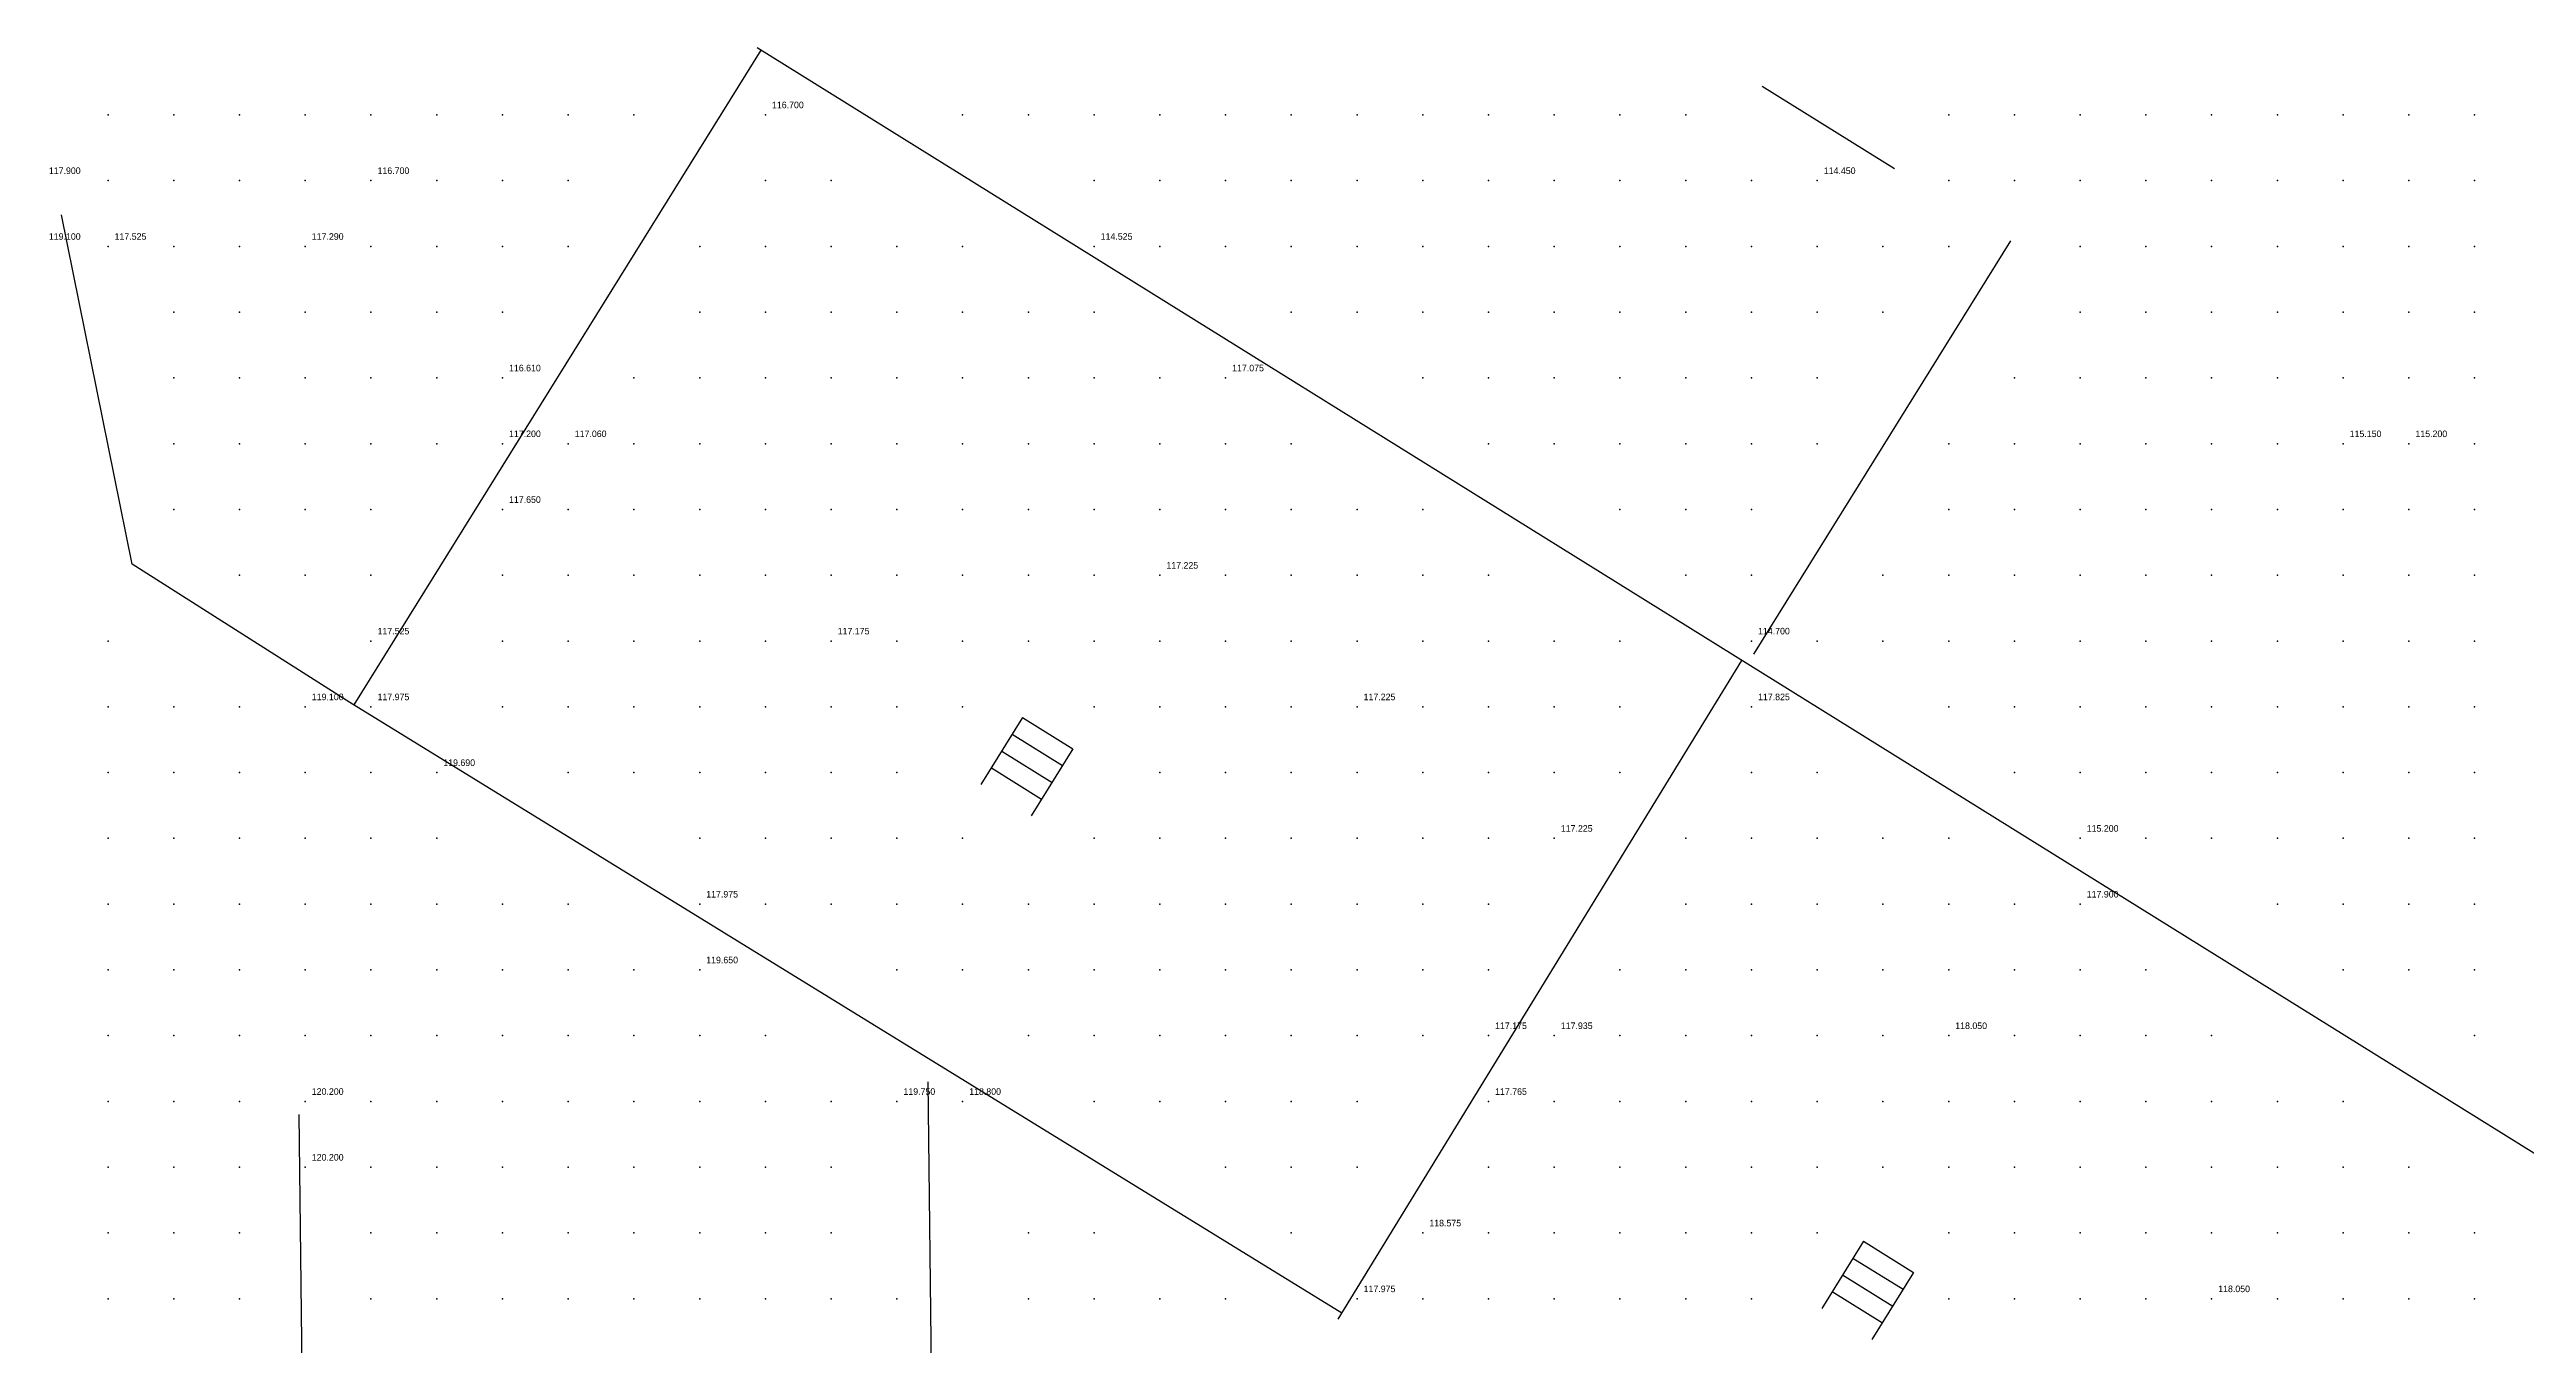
# Model space of a CAD drawing. Header units: metres. Extents: x 287878 to 288137, y 62805 to 63074.
# Drawn here: x 287997.11 to 288034.79, y 63028.29 to 63047.99 of the extents above; entities that cross this region are included whole.
import ezdxf

# ---------------------------------------------------------------- set-up
doc = ezdxf.new("R2010")
doc.units = ezdxf.units.M
for name, color, linetype in [('BARRIERS', 1, 'Continuous'), ('SURVEY_INTERP', 8, 'Continuous'), ('SURVEY_REAL', 3, 'Continuous')]:
    doc.layers.add(name, color=color, linetype=linetype)

msp = doc.modelspace()

# ---------------------------------------------------------------- linework, layer by layer
at = {"layer": 'BARRIERS'}
for p, q in [((288007.93, 63047.984), (288001.738, 63038.028)), ((288035.712, 63030.706), (288007.877, 63048.017)), ((288023.161, 63047.435), (288025.176, 63046.182)), ((287998.365, 63040.168), (287997.294, 63045.479)), ((288026.942, 63045.084), (288023.033, 63038.798)), ((288001.677, 63038.066), (287998.365, 63040.168)), ((288016.714, 63028.688), (288022.851, 63038.705)), ((288016.771, 63028.779), (288001.677, 63038.066)), ((288011.912, 63037.836), (288011.278, 63036.816)), ((288011.754, 63037.581), (288012.518, 63037.106)), ((288011.912, 63037.836), (288012.676, 63037.36)), ((288011.595, 63037.326), (288012.36, 63036.851)), ((288012.676, 63037.36), (288012.043, 63036.341)), ((288011.437, 63037.071), (288012.201, 63036.596)), ((288010.542, 63026.525), (288010.476, 63032.299)), ((288001.028, 63021.203), (288000.907, 63031.802)), ((288024.702, 63029.873), (288024.068, 63028.854)), ((288024.702, 63029.873), (288025.466, 63029.397)), ((288024.385, 63029.363), (288025.149, 63028.888)), ((288024.544, 63029.618), (288025.308, 63029.143)), ((288025.466, 63029.397), (288024.833, 63028.378)), ((288024.227, 63029.109), (288024.991, 63028.633))]:
    msp.add_line(p, q, dxfattribs=at)
at = {"layer": 'SURVEY_INTERP'}
for p in [(287998, 63047, 117.749), (287999, 63047, 117.605), (288000, 63047, 117.441), (288001, 63047, 117.238), (288002, 63047, 117.057), (288003, 63047, 117.117), (288004, 63047, 117.149), (288005, 63047, 117.052), (288006, 63047, 116.828), (288011, 63047, 117.001), (288012, 63047, 117.012), (288013, 63047, 116.986), (288014, 63047, 116.925), (288015, 63047, 116.827), (288016, 63047, 116.686), (288017, 63047, 116.505), (288018, 63047, 116.307), (288019, 63047, 116.131), (288020, 63047, 115.957), (288021, 63047, 115.662), (288022, 63047, 115.184), (288026, 63047, 115.71), (288027, 63047, 116.088), (288028, 63047, 116.306), (288029, 63047, 116.41), (288030, 63047, 116.441), (288031, 63047, 116.431), (288032, 63047, 116.408), (288033, 63047, 116.387), (288034, 63047, 116.374), (287998, 63046, 117.756), (287999, 63046, 117.648), (288000, 63046, 117.458), (288001, 63046, 117.186), (288003, 63046, 117.045), (288004, 63046, 117.196), (288005, 63046, 117.181), (288008, 63046, 117.135), (288009, 63046, 117.148), (288013, 63046, 117.15), (288014, 63046, 117.095), (288015, 63046, 117.012), (288016, 63046, 116.899), (288017, 63046, 116.76), (288018, 63046, 116.604), (288019, 63046, 116.433), (288020, 63046, 116.225), (288021, 63046, 115.926), (288022, 63046, 115.512), (288023, 63046, 114.962), (288026, 63046, 115.706), (288027, 63046, 116.132), (288028, 63046, 116.349), (288029, 63046, 116.431), (288030, 63046, 116.432), (288031, 63046, 116.394), (288032, 63046, 116.354), (288033, 63046, 116.338), (288034, 63046, 116.349), (287999, 63045, 117.65), (288000, 63045, 117.47), (288002, 63045, 117.164), (288003, 63045, 117.183), (288004, 63045, 117.22), (288005, 63045, 117.243), (288007, 63045, 117.114), (288008, 63045, 117.13), (288009, 63045, 117.146), (288010, 63045, 117.161), (288011, 63045, 117.173), (288014, 63045, 117.256), (288015, 63045, 117.185), (288016, 63045, 117.091), (288017, 63045, 116.977), (288018, 63045, 116.843), (288019, 63045, 116.686), (288020, 63045, 116.489), (288021, 63045, 116.223), (288022, 63045, 115.858), (288023, 63045, 115.372), (288024, 63045, 115.046), (288025, 63045, 115.395), (288026, 63045, 115.924), (288028, 63045, 116.421), (288029, 63045, 116.448), (288030, 63045, 116.386), (288031, 63045, 116.285), (288032, 63045, 116.205), (288033, 63045, 116.189), (288034, 63045, 116.237), (287999, 63044, 117.757), (288000, 63044, 117.606), (288001, 63044, 117.437), (288002, 63044, 117.364), (288003, 63044, 117.201), (288004, 63044, 117.012), (288007, 63044, 117.105), (288008, 63044, 117.126), (288009, 63044, 117.146), (288010, 63044, 117.163), (288011, 63044, 117.176), (288012, 63044, 117.188), (288013, 63044, 117.196), (288016, 63044, 117.267), (288017, 63044, 117.17), (288018, 63044, 117.055), (288019, 63044, 116.918), (288020, 63044, 116.751), (288021, 63044, 116.542), (288022, 63044, 116.285), (288023, 63044, 116.017), (288024, 63044, 115.885), (288025, 63044, 116.02), (288028, 63044, 116.512), (288029, 63044, 116.455), (288030, 63044, 116.293), (288031, 63044, 116.077), (288032, 63044, 115.921), (288033, 63044, 115.909), (288034, 63044, 116.028), (287999, 63043, 117.947), (288000, 63043, 117.809), (288001, 63043, 117.66), (288002, 63043, 117.486), (288003, 63043, 117.082), (288006, 63043, 117.075), (288007, 63043, 117.098), (288008, 63043, 117.126), (288009, 63043, 117.149), (288010, 63043, 117.166), (288011, 63043, 117.181), (288012, 63043, 117.193), (288013, 63043, 117.202), (288014, 63043, 117.208), (288018, 63043, 117.248), (288019, 63043, 117.135), (288020, 63043, 117.002), (288021, 63043, 116.849), (288022, 63043, 116.684), (288023, 63043, 116.539), (288024, 63043, 116.471), (288027, 63043, 116.643), (288028, 63043, 116.612), (288029, 63043, 116.465), (288030, 63043, 116.177), (288031, 63043, 115.775), (288032, 63043, 115.505), (288033, 63043, 115.512), (288034, 63043, 115.746), (287999, 63042, 118.154), (288000, 63042, 118.018), (288001, 63042, 117.868), (288002, 63042, 117.67), (288003, 63042, 117.346), (288006, 63042, 117.07), (288007, 63042, 117.099), (288008, 63042, 117.132), (288009, 63042, 117.155), (288010, 63042, 117.17), (288011, 63042, 117.185), (288012, 63042, 117.199), (288013, 63042, 117.21), (288014, 63042, 117.215), (288015, 63042, 117.216), (288016, 63042, 117.215), (288019, 63042, 117.334), (288020, 63042, 117.23), (288021, 63042, 117.119), (288022, 63042, 117.009), (288023, 63042, 116.918), (288024, 63042, 116.864), (288026, 63042, 116.851), (288027, 63042, 116.824), (288028, 63042, 116.729), (288029, 63042, 116.521), (288030, 63042, 116.148), (288031, 63042, 115.586), (288034, 63042, 115.574), (287999, 63041, 118.361), (288000, 63041, 118.228), (288001, 63041, 118.086), (288002, 63041, 117.924), (288005, 63041, 117.069), (288006, 63041, 117.082), (288007, 63041, 117.116), (288008, 63041, 117.148), (288009, 63041, 117.165), (288010, 63041, 117.174), (288011, 63041, 117.187), (288012, 63041, 117.204), (288013, 63041, 117.217), (288014, 63041, 117.222), (288015, 63041, 117.22), (288016, 63041, 117.218), (288017, 63041, 117.218), (288018, 63041, 117.218), (288021, 63041, 117.349), (288022, 63041, 117.268), (288023, 63041, 117.2), (288026, 63041, 117.069), (288027, 63041, 117.001), (288028, 63041, 116.876), (288029, 63041, 116.66), (288030, 63041, 116.314), (288031, 63041, 115.859), (288032, 63041, 115.552), (288033, 63041, 115.553), (288034, 63041, 115.761), (288000, 63040, 118.436), (288001, 63040, 118.308), (288002, 63040, 118.179), (288004, 63040, 117.09), (288005, 63040, 117.092), (288006, 63040, 117.109), (288007, 63040, 117.14), (288008, 63040, 117.164), (288009, 63040, 117.173), (288010, 63040, 117.176), (288011, 63040, 117.187), (288012, 63040, 117.205), (288013, 63040, 117.22), (288015, 63040, 117.223), (288016, 63040, 117.22), (288017, 63040, 117.221), (288018, 63040, 117.22), (288019, 63040, 117.219), (288022, 63040, 117.479), (288023, 63040, 117.42), (288025, 63040, 117.319), (288026, 63040, 117.261), (288027, 63040, 117.178), (288028, 63040, 117.053), (288029, 63040, 116.866), (288030, 63040, 116.608), (288031, 63040, 116.316), (288032, 63040, 116.104), (288033, 63040, 116.045), (288034, 63040, 116.02), (287998, 63039, 118.892), (288004, 63039, 117.109), (288005, 63039, 117.116), (288006, 63039, 117.133), (288007, 63039, 117.155), (288008, 63039, 117.171), (288010, 63039, 117.176), (288011, 63039, 117.186), (288012, 63039, 117.203), (288013, 63039, 117.217), (288014, 63039, 117.222), (288015, 63039, 117.221), (288016, 63039, 117.222), (288017, 63039, 117.223), (288018, 63039, 117.223), (288019, 63039, 117.221), (288020, 63039, 117.221), (288021, 63039, 117.22), (288024, 63039, 117.552), (288025, 63039, 117.499), (288026, 63039, 117.437), (288027, 63039, 117.356), (288028, 63039, 117.245), (288029, 63039, 117.097), (288030, 63039, 116.914), (288031, 63039, 116.722), (288032, 63039, 116.565), (288033, 63039, 116.456), (288034, 63039, 116.315), (287998, 63038, 119.088), (287999, 63038, 118.952), (288000, 63038, 118.824), (288004, 63038, 117.125), (288005, 63038, 117.133), (288006, 63038, 117.146), (288007, 63038, 117.161), (288008, 63038, 117.171), (288009, 63038, 117.174), (288010, 63038, 117.177), (288011, 63038, 117.186), (288013, 63038, 117.211), (288014, 63038, 117.217), (288015, 63038, 117.22), (288016, 63038, 117.223), (288018, 63038, 117.224), (288019, 63038, 117.222), (288020, 63038, 117.222), (288021, 63038, 117.222), (288026, 63038, 117.601), (288027, 63038, 117.528), (288028, 63038, 117.435), (288029, 63038, 117.319), (288030, 63038, 117.187), (288031, 63038, 117.05), (288032, 63038, 116.925), (288033, 63038, 116.808), (288034, 63038, 116.671), (287998, 63037, 119.268), (287999, 63037, 119.122), (288000, 63037, 118.99), (288001, 63037, 118.875), (288002, 63037, 118.777), (288005, 63037, 117.144), (288006, 63037, 117.153), (288007, 63037, 117.163), (288008, 63037, 117.17), (288009, 63037, 117.175), (288010, 63037, 117.179), (288014, 63037, 117.213), (288015, 63037, 117.218), (288016, 63037, 117.222), (288017, 63037, 117.224), (288018, 63037, 117.223), (288019, 63037, 117.223), (288020, 63037, 117.224), (288021, 63037, 117.223), (288023, 63037, 117.891), (288024, 63037, 117.848), (288027, 63037, 117.689), (288028, 63037, 117.611), (288029, 63037, 117.52), (288030, 63037, 117.419), (288031, 63037, 117.316), (288032, 63037, 117.215), (288033, 63037, 117.115), (288034, 63037, 117.007), (287998, 63036, 119.412), (287999, 63036, 119.266), (288000, 63036, 119.133), (288001, 63036, 119.02), (288002, 63036, 118.925), (288003, 63036, 118.846), (288007, 63036, 117.165), (288008, 63036, 117.171), (288009, 63036, 117.176), (288010, 63036, 117.181), (288011, 63036, 117.188), (288013, 63036, 117.205), (288014, 63036, 117.211), (288015, 63036, 117.216), (288016, 63036, 117.219), (288017, 63036, 117.221), (288018, 63036, 117.222), (288019, 63036, 117.224), (288022, 63036, 118.049), (288023, 63036, 118.005), (288024, 63036, 117.965), (288025, 63036, 117.928), (288026, 63036, 117.887), (288029, 63036, 117.693), (288030, 63036, 117.613), (288031, 63036, 117.533), (288032, 63036, 117.454), (288033, 63036, 117.374), (288034, 63036, 117.292), (287998, 63035, 119.535), (287999, 63035, 119.382), (288000, 63035, 119.253), (288001, 63035, 119.145), (288002, 63035, 119.055), (288003, 63035, 118.979), (288004, 63035, 118.915), (288005, 63035, 118.861), (288008, 63035, 117.173), (288009, 63035, 117.178), (288010, 63035, 117.183), (288011, 63035, 117.19), (288012, 63035, 117.197), (288013, 63035, 117.203), (288014, 63035, 117.209), (288015, 63035, 117.213), (288016, 63035, 117.217), (288017, 63035, 117.219), (288018, 63035, 117.221), (288019, 63035, 117.223), (288022, 63035, 118.148), (288023, 63035, 118.102), (288024, 63035, 118.06), (288025, 63035, 118.026), (288026, 63035, 117.997), (288027, 63035, 117.956), (288031, 63035, 117.711), (288032, 63035, 117.65), (288033, 63035, 117.59), (288034, 63035, 117.529), (287998, 63034, 119.633), (287999, 63034, 119.473), (288000, 63034, 119.351), (288001, 63034, 119.252), (288002, 63034, 119.169), (288003, 63034, 119.098), (288004, 63034, 119.037), (288005, 63034, 118.984), (288006, 63034, 118.936), (288010, 63034, 117.185), (288011, 63034, 117.19), (288012, 63034, 117.196), (288013, 63034, 117.202), (288014, 63034, 117.207), (288015, 63034, 117.211), (288016, 63034, 117.215), (288017, 63034, 117.217), (288018, 63034, 117.22), (288019, 63034, 117.221), (288021, 63034, 118.287), (288022, 63034, 118.235), (288023, 63034, 118.181), (288024, 63034, 118.128), (288025, 63034, 118.081), (288026, 63034, 118.057), (288027, 63034, 118.039), (288028, 63034, 118), (288029, 63034, 117.952), (288032, 63034, 117.809), (288033, 63034, 117.764), (288034, 63034, 117.722), (287998, 63033, 119.667), (287999, 63033, 119.537), (288000, 63033, 119.434), (288001, 63033, 119.347), (288002, 63033, 119.272), (288003, 63033, 119.207), (288004, 63033, 119.15), (288005, 63033, 119.099), (288006, 63033, 119.052), (288007, 63033, 119.008), (288008, 63033, 118.964), (288012, 63033, 117.196), (288013, 63033, 117.201), (288014, 63033, 117.206), (288015, 63033, 117.209), (288016, 63033, 117.213), (288017, 63033, 117.215), (288018, 63033, 117.217), (288021, 63033, 118.373), (288022, 63033, 118.315), (288023, 63033, 118.253), (288024, 63033, 118.182), (288025, 63033, 118.099), (288027, 63033, 118.073), (288028, 63033, 118.07), (288029, 63033, 118.041), (288030, 63033, 118.005), (288034, 63033, 117.874), (287998, 63032, 119.684), (287999, 63032, 119.593), (288000, 63032, 119.509), (288002, 63032, 119.368), (288003, 63032, 119.309), (288004, 63032, 119.257), (288005, 63032, 119.21), (288006, 63032, 119.166), (288007, 63032, 119.122), (288008, 63032, 119.076), (288009, 63032, 119.028), (288013, 63032, 117.2), (288014, 63032, 117.204), (288015, 63032, 117.208), (288016, 63032, 117.211), (288017, 63032, 117.213), (288020, 63032, 118.516), (288021, 63032, 118.456), (288022, 63032, 118.395), (288023, 63032, 118.329), (288024, 63032, 118.254), (288025, 63032, 118.169), (288026, 63032, 118.116), (288027, 63032, 118.129), (288028, 63032, 118.131), (288029, 63032, 118.11), (288030, 63032, 118.083), (288031, 63032, 118.056), (288032, 63032, 118.03), (287998, 63031, 119.727), (287999, 63031, 119.655), (288000, 63031, 119.585), (288002, 63031, 119.46), (288003, 63031, 119.407), (288004, 63031, 119.361), (288005, 63031, 119.321), (288006, 63031, 119.283), (288007, 63031, 119.242), (288008, 63031, 119.194), (288009, 63031, 119.139), (288015, 63031, 117.206), (288016, 63031, 117.209), (288017, 63031, 117.211), (288019, 63031, 118.669), (288020, 63031, 118.6), (288021, 63031, 118.535), (288022, 63031, 118.473), (288023, 63031, 118.412), (288024, 63031, 118.346), (288025, 63031, 118.282), (288026, 63031, 118.237), (288027, 63031, 118.215), (288028, 63031, 118.191), (288029, 63031, 118.158), (288030, 63031, 118.13), (288031, 63031, 118.113), (288032, 63031, 118.097), (288033, 63031, 118.081), (287998, 63030, 119.795), (287999, 63030, 119.731), (288000, 63030, 119.666), (288002, 63030, 119.55), (288003, 63030, 119.504), (288004, 63030, 119.466), (288005, 63030, 119.437), (288006, 63030, 119.41), (288007, 63030, 119.375), (288008, 63030, 119.324), (288009, 63030, 119.258), (288012, 63030, 119.056), (288013, 63030, 119.002), (288016, 63030, 117.207), (288019, 63030, 118.762), (288020, 63030, 118.679), (288021, 63030, 118.607), (288022, 63030, 118.547), (288023, 63030, 118.492), (288024, 63030, 118.437), (288026, 63030, 118.335), (288027, 63030, 118.291), (288028, 63030, 118.236), (288029, 63030, 118.167), (288030, 63030, 118.119), (288031, 63030, 118.131), (288032, 63030, 118.136), (288033, 63030, 118.127), (288034, 63030, 118.116), (287998, 63029, 119.882), (287999, 63029, 119.817), (288000, 63029, 119.753), (288002, 63029, 119.64), (288003, 63029, 119.599), (288004, 63029, 119.572), (288005, 63029, 119.562), (288006, 63029, 119.56), (288007, 63029, 119.54), (288008, 63029, 119.48), (288009, 63029, 119.392), (288010, 63029, 119.298), (288012, 63029, 119.139), (288013, 63029, 119.077), (288014, 63029, 119.03), (288015, 63029, 119.008), (288018, 63029, 118.97), (288019, 63029, 118.849), (288020, 63029, 118.746), (288021, 63029, 118.666), (288022, 63029, 118.607), (288023, 63029, 118.562), (288026, 63029, 118.415), (288027, 63029, 118.362), (288028, 63029, 118.273), (288029, 63029, 118.155), (288031, 63029, 118.128), (288032, 63029, 118.148), (288033, 63029, 118.126), (288034, 63029, 118.146)]:
    msp.add_point(p, dxfattribs=at)
at = {"layer": 'SURVEY_REAL'}
for p in [(288008, 63047, 116.7), (288002, 63046, 116.7), (288024, 63046, 114.45), (287998, 63045, 117.525), (288001, 63045, 117.29), (288013, 63045, 114.525), (288004, 63043, 116.61), (288015, 63043, 117.075), (288004, 63042, 117.2), (288005, 63042, 117.06), (288032, 63042, 115.15), (288033, 63042, 115.2), (288004, 63041, 117.65), (288014, 63040, 117.225), (288002, 63039, 117.525), (288009, 63039, 117.175), (288023, 63039, 114.7), (288001, 63038, 119.1), (288002, 63038, 117.975), (288017, 63038, 117.225), (288023, 63038, 117.825), (288003, 63037, 119.69), (288020, 63036, 117.225), (288028, 63036, 115.2), (288007, 63035, 117.975), (288028, 63035, 117.9), (288007, 63034, 119.65), (288019, 63033, 117.175), (288020, 63033, 117.935), (288026, 63033, 118.05), (288001, 63032, 120.2), (288010, 63032, 119.75), (288011, 63032, 118.8), (288019, 63032, 117.765), (288001, 63031, 120.2), (288018, 63030, 118.575), (288017, 63029, 117.975), (288030, 63029, 118.05)]:
    msp.add_point(p, dxfattribs=at)

# ---------------------------------------------------------------- texts
for s, p in [('116.700', (288008.1, 63047.1, 116.7)), ('117.900', (287997.1, 63046.1, 117.9)), ('116.700', (288002.1, 63046.1, 116.7)), ('114.450', (288024.1, 63046.1, 114.45)), ('119.100', (287997.1, 63045.1, 119.1)), ('117.525', (287998.1, 63045.1, 117.525)), ('117.290', (288001.1, 63045.1, 117.29)), ('114.525', (288013.1, 63045.1, 114.525)), ('116.610', (288004.1, 63043.1, 116.61)), ('117.075', (288015.1, 63043.1, 117.075)), ('117.200', (288004.1, 63042.1, 117.2)), ('117.060', (288005.1, 63042.1, 117.06)), ('115.150', (288032.1, 63042.1, 115.15)), ('115.200', (288033.1, 63042.1, 115.2)), ('117.650', (288004.1, 63041.1, 117.65)), ('117.225', (288014.1, 63040.1, 117.225)), ('117.525', (288002.1, 63039.1, 117.525)), ('117.175', (288009.1, 63039.1, 117.175)), ('114.700', (288023.1, 63039.1, 114.7)), ('119.100', (288001.1, 63038.1, 119.1)), ('117.975', (288002.1, 63038.1, 117.975)), ('117.225', (288017.1, 63038.1, 117.225)), ('117.825', (288023.1, 63038.1, 117.825)), ('119.690', (288003.1, 63037.1, 119.69)), ('117.225', (288020.1, 63036.1, 117.225)), ('115.200', (288028.1, 63036.1, 115.2)), ('117.975', (288007.1, 63035.1, 117.975)), ('117.900', (288028.1, 63035.1, 117.9)), ('119.650', (288007.1, 63034.1, 119.65)), ('117.175', (288019.1, 63033.1, 117.175)), ('117.935', (288020.1, 63033.1, 117.935)), ('118.050', (288026.1, 63033.1, 118.05)), ('120.200', (288001.1, 63032.1, 120.2)), ('119.750', (288010.1, 63032.1, 119.75)), ('118.800', (288011.1, 63032.1, 118.8)), ('117.765', (288019.1, 63032.1, 117.765)), ('120.200', (288001.1, 63031.1, 120.2)), ('118.575', (288018.1, 63030.1, 118.575)), ('117.975', (288017.1, 63029.1, 117.975)), ('118.050', (288030.1, 63029.1, 118.05))]:
    msp.add_text(s, height=0.1, dxfattribs=at).set_placement(p)

doc.saveas('drawing.dxf')
